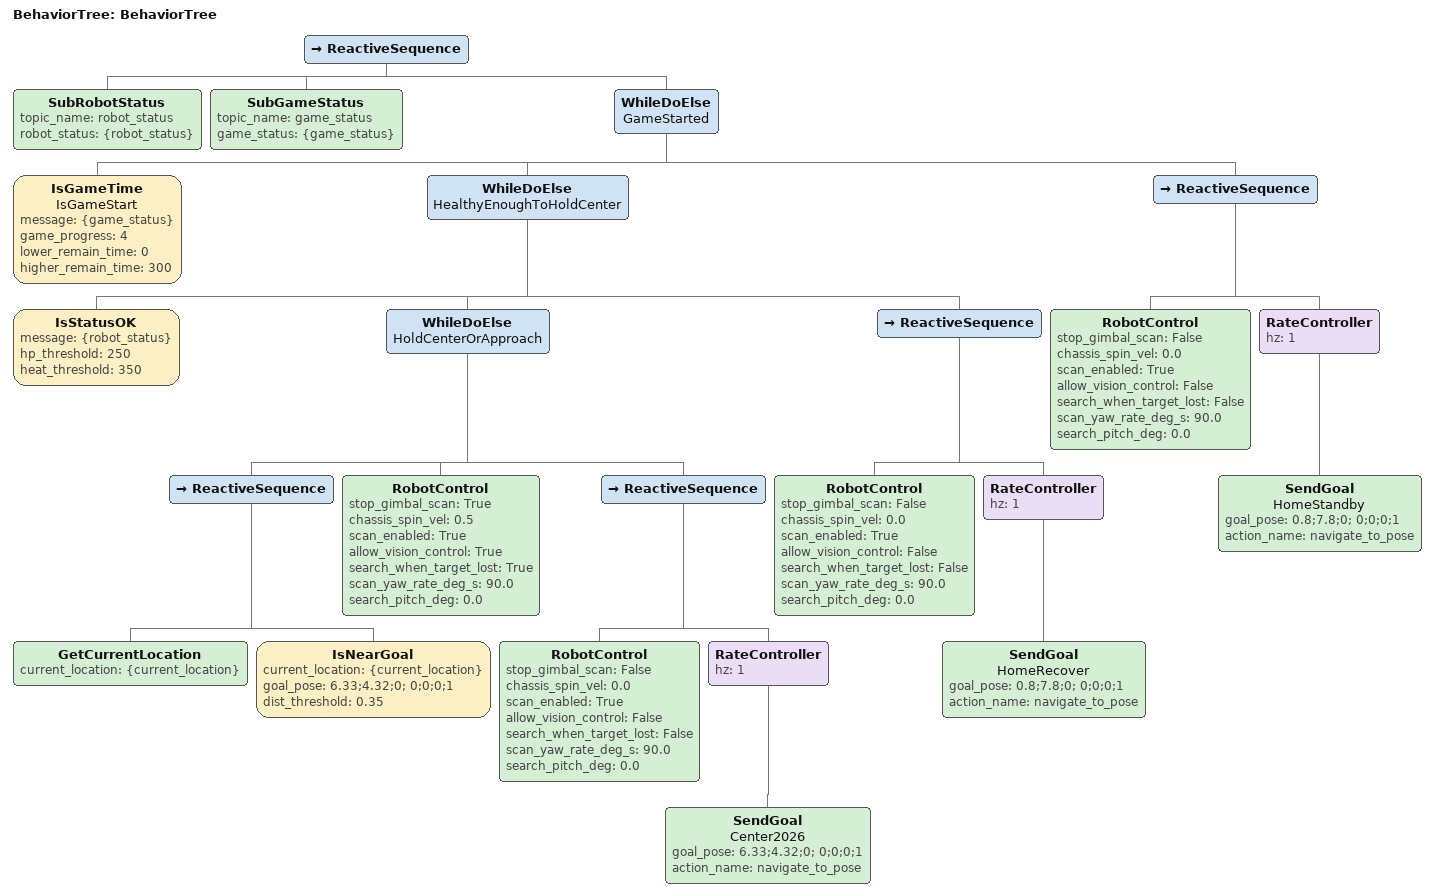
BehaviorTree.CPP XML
<?xml version="1.0" encoding="UTF-8"?>
<root BTCPP_format="4"
      main_tree_to_execute="BehaviorTree">
  <BehaviorTree ID="BehaviorTree">
    <ReactiveSequence>
      <SubRobotStatus topic_name="robot_status"
                      robot_status="{robot_status}"/>
      <SubGameStatus topic_name="game_status"
                     game_status="{game_status}"/>
      <WhileDoElse name="GameStarted">
        <IsGameTime name="IsGameStart"
                    message="{game_status}"
                    game_progress="4"
                    lower_remain_time="0"
                    higher_remain_time="300"/>
        <WhileDoElse name="HealthyEnoughToHoldCenter">
          <IsStatusOK message="{robot_status}"
                      hp_threshold="250"
                      heat_threshold="350"/>
          <WhileDoElse name="HoldCenterOrApproach">
            <ReactiveSequence>
              <GetCurrentLocation current_location="{current_location}"/>
              <IsNearGoal current_location="{current_location}"
                          goal_pose="6.33;4.32;0; 0;0;0;1"
                          dist_threshold="0.35"/>
            </ReactiveSequence>
            <RobotControl stop_gimbal_scan="True"
                          chassis_spin_vel="0.5"
                          scan_enabled="True"
                          allow_vision_control="True"
                          search_when_target_lost="True"
                          scan_yaw_rate_deg_s="90.0"
                          search_pitch_deg="0.0"/>
            <ReactiveSequence>
              <RobotControl stop_gimbal_scan="False"
                            chassis_spin_vel="0.0"
                            scan_enabled="True"
                            allow_vision_control="False"
                            search_when_target_lost="False"
                            scan_yaw_rate_deg_s="90.0"
                            search_pitch_deg="0.0"/>
              <RateController hz="1">
                <SendGoal name="Center2026"
                          goal_pose="6.33;4.32;0; 0;0;0;1"
                          action_name="navigate_to_pose"/>
              </RateController>
            </ReactiveSequence>
          </WhileDoElse>
          <ReactiveSequence>
            <RobotControl stop_gimbal_scan="False"
                          chassis_spin_vel="0.0"
                          scan_enabled="True"
                          allow_vision_control="False"
                          search_when_target_lost="False"
                          scan_yaw_rate_deg_s="90.0"
                          search_pitch_deg="0.0"/>
            <RateController hz="1">
              <SendGoal name="HomeRecover"
                        goal_pose="0.8;7.8;0; 0;0;0;1"
                        action_name="navigate_to_pose"/>
            </RateController>
          </ReactiveSequence>
        </WhileDoElse>
        <ReactiveSequence>
          <RobotControl stop_gimbal_scan="False"
                        chassis_spin_vel="0.0"
                        scan_enabled="True"
                        allow_vision_control="False"
                        search_when_target_lost="False"
                        scan_yaw_rate_deg_s="90.0"
                        search_pitch_deg="0.0"/>
          <RateController hz="1">
            <SendGoal name="HomeStandby"
                      goal_pose="0.8;7.8;0; 0;0;0;1"
                      action_name="navigate_to_pose"/>
          </RateController>
        </ReactiveSequence>
      </WhileDoElse>
    </ReactiveSequence>
  </BehaviorTree>

</root>
